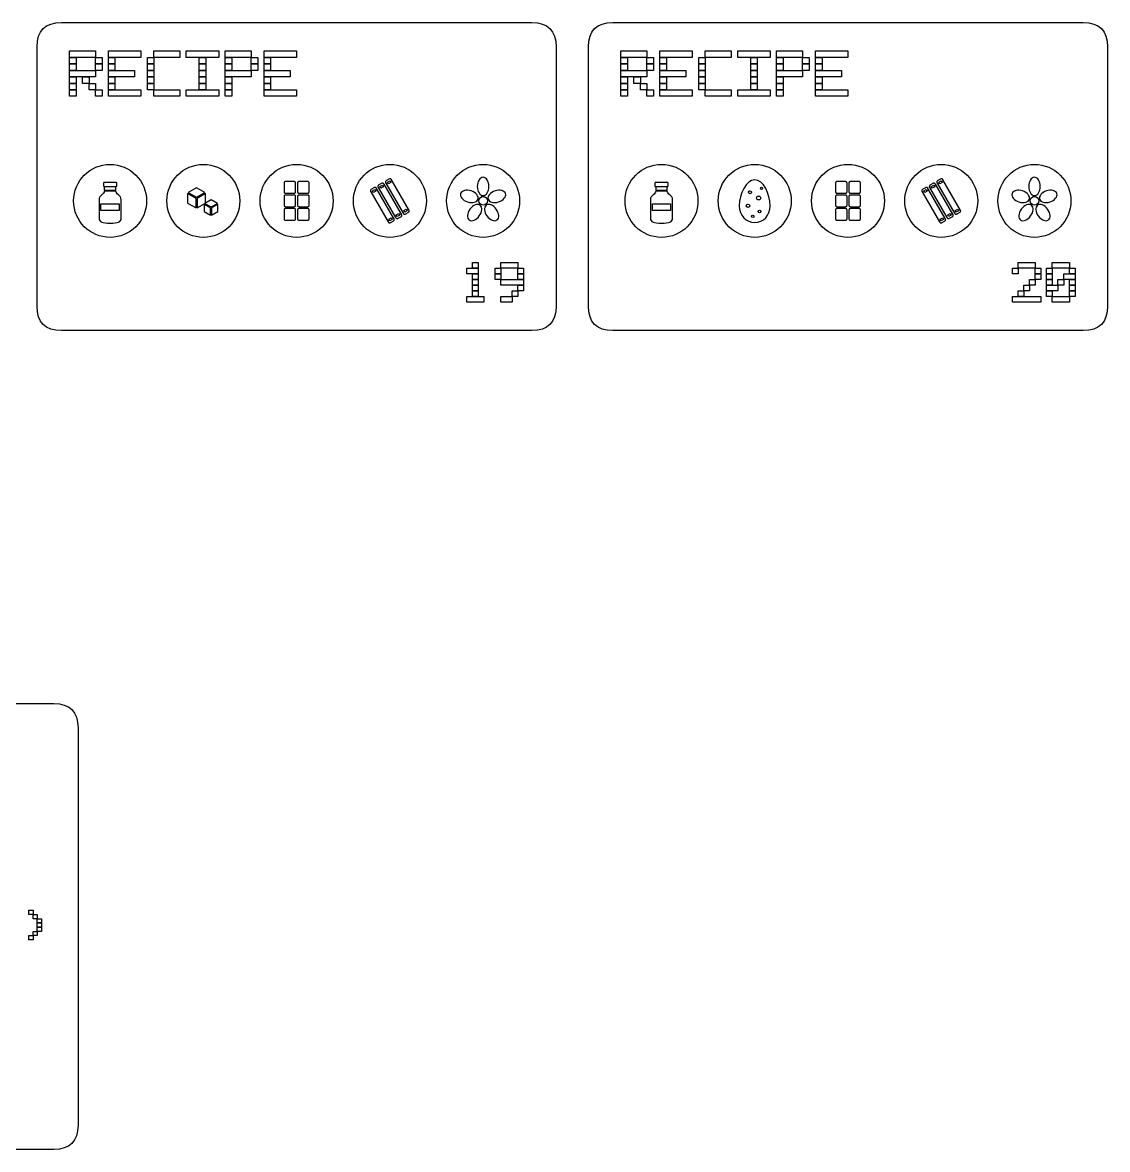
# Model space of a CAD drawing. Extents: x 4 to 296, y 4 to 585.
# Drawn here: x 138.2 to 272, y 4 to 143 of the extents above; entities that cross this region are included whole.
import ezdxf

# ---------------------------------------------------------------- set-up
doc = ezdxf.new("R2010")
doc.units = 0
doc.layers.add('CUT', color=1, linetype='CONTINUOUS')
doc.layers.add('RASTER', color=7, linetype='CONTINUOUS')

msp = doc.modelspace()

# ---------------------------------------------------------------- linework, layer by layer
at = {"layer": 'CUT'}
for points in [[(140, 140), (140.047, 140.703), (140.188, 141.313), (140.422, 141.828), (140.75, 142.25), (141.172, 142.578), (141.688, 142.813), (142.297, 142.953), (143, 143), (201, 143), (201.703, 142.953), (202.313, 142.813), (202.828, 142.578), (203.25, 142.25), (203.578, 141.828), (203.813, 141.313), (203.953, 140.703), (204, 140), (204, 108), (203.953, 107.297), (203.813, 106.688), (203.578, 106.172), (203.25, 105.75), (202.828, 105.422), (202.313, 105.188), (201.703, 105.047), (201, 105), (143, 105), (142.297, 105.047), (141.688, 105.188), (141.172, 105.422), (140.75, 105.75), (140.422, 106.172), (140.188, 106.688), (140.047, 107.297), (140, 108)], [(208, 140), (208.047, 140.703), (208.188, 141.313), (208.422, 141.828), (208.75, 142.25), (209.172, 142.578), (209.688, 142.813), (210.297, 142.953), (211, 143), (269, 143), (269.703, 142.953), (270.313, 142.813), (270.828, 142.578), (271.25, 142.25), (271.578, 141.828), (271.813, 141.313), (271.953, 140.703), (272, 140), (272, 108), (271.953, 107.297), (271.813, 106.688), (271.578, 106.172), (271.25, 105.75), (270.828, 105.422), (270.313, 105.188), (269.703, 105.047), (269, 105), (211, 105), (210.297, 105.047), (209.688, 105.188), (209.172, 105.422), (208.75, 105.75), (208.422, 106.172), (208.188, 106.688), (208.047, 107.297), (208, 108)]]:
    msp.add_lwpolyline(points, close=True, dxfattribs=at)
msp.add_lwpolyline([(68.84, 59), (142.04, 59), (142.743, 58.953), (143.353, 58.813), (143.868, 58.578), (144.29, 58.25), (144.618, 57.828), (144.853, 57.313), (144.993, 56.703), (145.04, 56), (145.04, 7), (144.993, 6.297), (144.853, 5.688), (144.618, 5.172), (144.29, 4.75), (143.868, 4.422), (143.353, 4.188), (142.743, 4.047), (142.04, 4), (68.84, 4)], dxfattribs=at)
at = {"layer": 'RASTER'}
for points in [[(144, 139.5), (147.2, 139.5), (147.2, 138.7), (144, 138.7)], [(148.8, 139.5), (152.8, 139.5), (152.8, 138.7), (148.8, 138.7)], [(154.4, 139.5), (157.6, 139.5), (157.6, 138.7), (154.4, 138.7)], [(158.4, 139.5), (162.4, 139.5), (162.4, 138.7), (158.4, 138.7)], [(163.2, 139.5), (166.4, 139.5), (166.4, 138.7), (163.2, 138.7)], [(168, 139.5), (172, 139.5), (172, 138.7), (168, 138.7)], [(212, 139.5), (215.2, 139.5), (215.2, 138.7), (212, 138.7)], [(216.8, 139.5), (220.8, 139.5), (220.8, 138.7), (216.8, 138.7)], [(222.4, 139.5), (225.6, 139.5), (225.6, 138.7), (222.4, 138.7)], [(226.4, 139.5), (230.4, 139.5), (230.4, 138.7), (226.4, 138.7)], [(231.2, 139.5), (234.4, 139.5), (234.4, 138.7), (231.2, 138.7)], [(236, 139.5), (240, 139.5), (240, 138.7), (236, 138.7)], [(144, 138.7), (144.8, 138.7), (144.8, 137.9), (144, 137.9)], [(144, 137.9), (144.8, 137.9), (144.8, 137.1), (144, 137.1)], [(147.2, 138.7), (148, 138.7), (148, 137.9), (147.2, 137.9)], [(147.2, 137.9), (148, 137.9), (148, 137.1), (147.2, 137.1)], [(148.8, 138.7), (149.6, 138.7), (149.6, 137.9), (148.8, 137.9)], [(148.8, 137.9), (149.6, 137.9), (149.6, 137.1), (148.8, 137.1)], [(153.6, 138.7), (154.4, 138.7), (154.4, 137.9), (153.6, 137.9)], [(153.6, 137.9), (154.4, 137.9), (154.4, 137.1), (153.6, 137.1)], [(160, 138.7), (160.8, 138.7), (160.8, 137.9), (160, 137.9)], [(160, 137.9), (160.8, 137.9), (160.8, 137.1), (160, 137.1)], [(163.2, 138.7), (164, 138.7), (164, 137.9), (163.2, 137.9)], [(163.2, 137.9), (164, 137.9), (164, 137.1), (163.2, 137.1)], [(166.4, 138.7), (167.2, 138.7), (167.2, 137.9), (166.4, 137.9)], [(166.4, 137.9), (167.2, 137.9), (167.2, 137.1), (166.4, 137.1)], [(168, 138.7), (168.8, 138.7), (168.8, 137.9), (168, 137.9)], [(168, 137.9), (168.8, 137.9), (168.8, 137.1), (168, 137.1)], [(212, 138.7), (212.8, 138.7), (212.8, 137.9), (212, 137.9)], [(212, 137.9), (212.8, 137.9), (212.8, 137.1), (212, 137.1)], [(215.2, 138.7), (216, 138.7), (216, 137.9), (215.2, 137.9)], [(215.2, 137.9), (216, 137.9), (216, 137.1), (215.2, 137.1)], [(216.8, 138.7), (217.6, 138.7), (217.6, 137.9), (216.8, 137.9)], [(216.8, 137.9), (217.6, 137.9), (217.6, 137.1), (216.8, 137.1)], [(221.6, 138.7), (222.4, 138.7), (222.4, 137.9), (221.6, 137.9)], [(221.6, 137.9), (222.4, 137.9), (222.4, 137.1), (221.6, 137.1)], [(228, 138.7), (228.8, 138.7), (228.8, 137.9), (228, 137.9)], [(228, 137.9), (228.8, 137.9), (228.8, 137.1), (228, 137.1)], [(231.2, 138.7), (232, 138.7), (232, 137.9), (231.2, 137.9)], [(231.2, 137.9), (232, 137.9), (232, 137.1), (231.2, 137.1)], [(234.4, 138.7), (235.2, 138.7), (235.2, 137.9), (234.4, 137.9)], [(234.4, 137.9), (235.2, 137.9), (235.2, 137.1), (234.4, 137.1)], [(236, 138.7), (236.8, 138.7), (236.8, 137.9), (236, 137.9)], [(236, 137.9), (236.8, 137.9), (236.8, 137.1), (236, 137.1)], [(144, 137.1), (147.2, 137.1), (147.2, 136.3), (144, 136.3)], [(144, 136.3), (144.8, 136.3), (144.8, 135.5), (144, 135.5)], [(145.6, 136.3), (146.4, 136.3), (146.4, 135.5), (145.6, 135.5)], [(148.8, 137.1), (152, 137.1), (152, 136.3), (148.8, 136.3)], [(148.8, 136.3), (149.6, 136.3), (149.6, 135.5), (148.8, 135.5)], [(153.6, 137.1), (154.4, 137.1), (154.4, 136.3), (153.6, 136.3)], [(153.6, 136.3), (154.4, 136.3), (154.4, 135.5), (153.6, 135.5)], [(160, 137.1), (160.8, 137.1), (160.8, 136.3), (160, 136.3)], [(160, 136.3), (160.8, 136.3), (160.8, 135.5), (160, 135.5)], [(163.2, 137.1), (166.4, 137.1), (166.4, 136.3), (163.2, 136.3)], [(163.2, 136.3), (164, 136.3), (164, 135.5), (163.2, 135.5)], [(168, 137.1), (171.2, 137.1), (171.2, 136.3), (168, 136.3)], [(168, 136.3), (168.8, 136.3), (168.8, 135.5), (168, 135.5)], [(212, 137.1), (215.2, 137.1), (215.2, 136.3), (212, 136.3)], [(212, 136.3), (212.8, 136.3), (212.8, 135.5), (212, 135.5)], [(213.6, 136.3), (214.4, 136.3), (214.4, 135.5), (213.6, 135.5)], [(216.8, 137.1), (220, 137.1), (220, 136.3), (216.8, 136.3)], [(216.8, 136.3), (217.6, 136.3), (217.6, 135.5), (216.8, 135.5)], [(221.6, 137.1), (222.4, 137.1), (222.4, 136.3), (221.6, 136.3)], [(221.6, 136.3), (222.4, 136.3), (222.4, 135.5), (221.6, 135.5)], [(228, 137.1), (228.8, 137.1), (228.8, 136.3), (228, 136.3)], [(228, 136.3), (228.8, 136.3), (228.8, 135.5), (228, 135.5)], [(231.2, 137.1), (234.4, 137.1), (234.4, 136.3), (231.2, 136.3)], [(231.2, 136.3), (232, 136.3), (232, 135.5), (231.2, 135.5)], [(236, 137.1), (239.2, 137.1), (239.2, 136.3), (236, 136.3)], [(236, 136.3), (236.8, 136.3), (236.8, 135.5), (236, 135.5)], [(144, 135.5), (144.8, 135.5), (144.8, 134.7), (144, 134.7)], [(146.4, 135.5), (147.2, 135.5), (147.2, 134.7), (146.4, 134.7)], [(148.8, 135.5), (149.6, 135.5), (149.6, 134.7), (148.8, 134.7)], [(153.6, 135.5), (154.4, 135.5), (154.4, 134.7), (153.6, 134.7)], [(160, 135.5), (160.8, 135.5), (160.8, 134.7), (160, 134.7)], [(163.2, 135.5), (164, 135.5), (164, 134.7), (163.2, 134.7)], [(168, 135.5), (168.8, 135.5), (168.8, 134.7), (168, 134.7)], [(212, 135.5), (212.8, 135.5), (212.8, 134.7), (212, 134.7)], [(214.4, 135.5), (215.2, 135.5), (215.2, 134.7), (214.4, 134.7)], [(216.8, 135.5), (217.6, 135.5), (217.6, 134.7), (216.8, 134.7)], [(221.6, 135.5), (222.4, 135.5), (222.4, 134.7), (221.6, 134.7)], [(228, 135.5), (228.8, 135.5), (228.8, 134.7), (228, 134.7)], [(231.2, 135.5), (232, 135.5), (232, 134.7), (231.2, 134.7)], [(236, 135.5), (236.8, 135.5), (236.8, 134.7), (236, 134.7)], [(144, 134.7), (144.8, 134.7), (144.8, 133.9), (144, 133.9)], [(147.2, 134.7), (148, 134.7), (148, 133.9), (147.2, 133.9)], [(148.8, 134.7), (152.8, 134.7), (152.8, 133.9), (148.8, 133.9)], [(154.4, 134.7), (157.6, 134.7), (157.6, 133.9), (154.4, 133.9)], [(158.4, 134.7), (162.4, 134.7), (162.4, 133.9), (158.4, 133.9)], [(163.2, 134.7), (164, 134.7), (164, 133.9), (163.2, 133.9)], [(168, 134.7), (172, 134.7), (172, 133.9), (168, 133.9)], [(212, 134.7), (212.8, 134.7), (212.8, 133.9), (212, 133.9)], [(215.2, 134.7), (216, 134.7), (216, 133.9), (215.2, 133.9)], [(216.8, 134.7), (220.8, 134.7), (220.8, 133.9), (216.8, 133.9)], [(222.4, 134.7), (225.6, 134.7), (225.6, 133.9), (222.4, 133.9)], [(226.4, 134.7), (230.4, 134.7), (230.4, 133.9), (226.4, 133.9)], [(231.2, 134.7), (232, 134.7), (232, 133.9), (231.2, 133.9)], [(236, 134.7), (240, 134.7), (240, 133.9), (236, 133.9)], [(182.997, 123.179), (185.135, 119.475), (185.166, 119.428), (185.2, 119.392), (185.236, 119.366), (185.276, 119.35), (185.318, 119.344), (185.362, 119.349), (185.41, 119.363), (185.46, 119.388), (185.768, 119.566), (185.815, 119.597), (185.851, 119.631), (185.877, 119.667), (185.893, 119.707), (185.899, 119.748), (185.894, 119.793), (185.88, 119.841), (185.855, 119.891), (183.717, 123.594), (183.686, 123.641), (183.652, 123.677), (183.616, 123.703), (183.576, 123.719), (183.534, 123.725), (183.49, 123.72), (183.442, 123.706), (183.392, 123.681), (183.084, 123.503), (183.037, 123.472), (183.001, 123.438), (182.975, 123.402), (182.959, 123.363), (182.953, 123.321), (182.958, 123.276), (182.972, 123.229), (182.997, 123.179)], [(195.713, 122.782), (195.698, 123.009), (195.657, 123.221), (195.591, 123.413), (195.504, 123.58), (195.399, 123.718), (195.277, 123.822), (195.144, 123.888), (195, 123.911), (194.856, 123.888), (194.723, 123.822), (194.601, 123.718), (194.496, 123.58), (194.409, 123.413), (194.343, 123.221), (194.302, 123.009), (194.287, 122.782), (194.302, 122.555), (194.343, 122.343), (194.409, 122.151), (194.496, 121.984), (194.601, 121.846), (194.723, 121.742), (194.856, 121.676), (195, 121.653), (195.144, 121.676), (195.277, 121.742), (195.399, 121.846), (195.504, 121.984), (195.591, 122.151), (195.657, 122.343), (195.698, 122.555), (195.713, 122.782)], [(250.997, 123.179), (253.135, 119.475), (253.166, 119.428), (253.2, 119.392), (253.236, 119.366), (253.276, 119.35), (253.318, 119.344), (253.362, 119.349), (253.41, 119.363), (253.46, 119.388), (253.768, 119.566), (253.815, 119.597), (253.851, 119.631), (253.877, 119.667), (253.893, 119.707), (253.899, 119.748), (253.894, 119.793), (253.88, 119.841), (253.855, 119.891), (251.717, 123.594), (251.686, 123.641), (251.652, 123.677), (251.616, 123.703), (251.576, 123.719), (251.534, 123.725), (251.49, 123.72), (251.442, 123.706), (251.392, 123.681), (251.084, 123.503), (251.037, 123.472), (251.001, 123.438), (250.975, 123.402), (250.959, 123.363), (250.953, 123.321), (250.958, 123.276), (250.972, 123.229), (250.997, 123.179)], [(263.713, 122.782), (263.698, 123.009), (263.657, 123.221), (263.591, 123.413), (263.504, 123.58), (263.399, 123.718), (263.277, 123.822), (263.144, 123.888), (263, 123.911), (262.856, 123.888), (262.723, 123.822), (262.601, 123.718), (262.496, 123.58), (262.409, 123.413), (262.343, 123.221), (262.302, 123.009), (262.287, 122.782), (262.302, 122.555), (262.343, 122.343), (262.409, 122.151), (262.496, 121.984), (262.601, 121.846), (262.723, 121.742), (262.856, 121.676), (263, 121.653), (263.144, 121.676), (263.277, 121.742), (263.399, 121.846), (263.504, 121.984), (263.591, 122.151), (263.657, 122.343), (263.698, 122.555), (263.713, 122.782)], [(148.168, 123.138), (148.168, 122.901), (148.17, 122.873), (148.176, 122.849), (148.185, 122.828), (148.198, 122.812), (148.215, 122.799), (148.235, 122.789), (148.259, 122.784), (148.287, 122.782), (149.713, 122.782), (149.741, 122.784), (149.765, 122.789), (149.785, 122.799), (149.802, 122.812), (149.815, 122.828), (149.824, 122.849), (149.83, 122.873), (149.832, 122.901), (149.832, 123.138), (149.83, 123.166), (149.824, 123.19), (149.815, 123.211), (149.802, 123.228), (149.785, 123.24), (149.765, 123.25), (149.741, 123.255), (149.713, 123.257), (148.287, 123.257), (148.259, 123.255), (148.235, 123.25), (148.215, 123.24), (148.198, 123.228), (148.185, 123.211), (148.176, 123.19), (148.17, 123.166), (148.168, 123.138)], [(148.287, 122.723), (148.287, 122.307), (149.713, 122.307), (149.713, 122.723), (148.287, 122.723)], [(159.668, 122.628), (158.635, 122.034), (159.668, 121.44), (160.702, 122.034), (159.668, 122.628)], [(170.456, 123.198), (170.456, 122.129), (170.458, 122.087), (170.467, 122.051), (170.481, 122.02), (170.5, 121.995), (170.525, 121.975), (170.556, 121.962), (170.592, 121.953), (170.634, 121.95), (171.703, 121.95), (171.745, 121.953), (171.781, 121.962), (171.812, 121.975), (171.837, 121.995), (171.856, 122.02), (171.87, 122.051), (171.878, 122.087), (171.881, 122.129), (171.881, 123.198), (171.878, 123.24), (171.87, 123.276), (171.856, 123.306), (171.837, 123.331), (171.812, 123.351), (171.781, 123.365), (171.745, 123.373), (171.703, 123.376), (170.634, 123.376), (170.592, 123.373), (170.556, 123.365), (170.525, 123.351), (170.5, 123.331), (170.481, 123.306), (170.467, 123.276), (170.458, 123.24), (170.456, 123.198)], [(172.119, 123.198), (172.119, 122.129), (172.122, 122.087), (172.13, 122.051), (172.144, 122.02), (172.163, 121.995), (172.188, 121.975), (172.219, 121.962), (172.255, 121.953), (172.297, 121.95), (173.366, 121.95), (173.408, 121.953), (173.444, 121.962), (173.475, 121.975), (173.5, 121.995), (173.519, 122.02), (173.533, 122.051), (173.542, 122.087), (173.544, 122.129), (173.544, 123.198), (173.542, 123.24), (173.533, 123.276), (173.519, 123.306), (173.5, 123.331), (173.475, 123.351), (173.444, 123.365), (173.408, 123.373), (173.366, 123.376), (172.297, 123.376), (172.255, 123.373), (172.219, 123.365), (172.188, 123.351), (172.163, 123.331), (172.144, 123.306), (172.13, 123.276), (172.122, 123.24), (172.119, 123.198)], [(181.145, 122.109), (183.283, 118.406), (183.314, 118.359), (183.348, 118.323), (183.384, 118.297), (183.424, 118.281), (183.466, 118.275), (183.51, 118.28), (183.558, 118.294), (183.608, 118.319), (183.916, 118.497), (183.963, 118.528), (183.999, 118.562), (184.025, 118.598), (184.041, 118.637), (184.047, 118.679), (184.042, 118.724), (184.028, 118.771), (184.003, 118.821), (181.865, 122.525), (181.834, 122.572), (181.8, 122.608), (181.764, 122.634), (181.724, 122.65), (181.682, 122.656), (181.638, 122.651), (181.59, 122.637), (181.54, 122.612), (181.232, 122.434), (181.185, 122.403), (181.149, 122.369), (181.123, 122.333), (181.107, 122.293), (181.101, 122.252), (181.106, 122.207), (181.12, 122.159), (181.145, 122.109)], [(181.351, 122.228), (181.659, 122.406), (181.778, 122.201), (181.469, 122.022), (181.351, 122.228)], [(182.071, 122.644), (184.209, 118.94), (184.24, 118.894), (184.274, 118.858), (184.31, 118.832), (184.35, 118.816), (184.392, 118.81), (184.436, 118.814), (184.484, 118.829), (184.534, 118.853), (184.842, 119.031), (184.889, 119.062), (184.925, 119.096), (184.951, 119.133), (184.967, 119.172), (184.973, 119.214), (184.968, 119.259), (184.954, 119.306), (184.929, 119.356), (182.791, 123.06), (182.76, 123.106), (182.726, 123.142), (182.69, 123.168), (182.65, 123.184), (182.608, 123.19), (182.564, 123.186), (182.516, 123.171), (182.466, 123.147), (182.158, 122.969), (182.111, 122.938), (182.075, 122.904), (182.049, 122.867), (182.033, 122.828), (182.027, 122.786), (182.032, 122.741), (182.046, 122.694), (182.071, 122.644)], [(182.276, 122.763), (182.585, 122.941), (182.704, 122.735), (182.395, 122.557), (182.276, 122.763)], [(183.202, 123.297), (183.511, 123.476), (183.63, 123.27), (183.321, 123.092), (183.202, 123.297)], [(216.168, 123.138), (216.168, 122.901), (216.17, 122.873), (216.176, 122.849), (216.185, 122.828), (216.198, 122.812), (216.215, 122.799), (216.235, 122.789), (216.259, 122.784), (216.287, 122.782), (217.713, 122.782), (217.741, 122.784), (217.765, 122.789), (217.785, 122.799), (217.802, 122.812), (217.815, 122.828), (217.824, 122.849), (217.83, 122.873), (217.832, 122.901), (217.832, 123.138), (217.83, 123.166), (217.824, 123.19), (217.815, 123.211), (217.802, 123.228), (217.785, 123.24), (217.765, 123.25), (217.741, 123.255), (217.713, 123.257), (216.287, 123.257), (216.259, 123.255), (216.235, 123.25), (216.215, 123.24), (216.198, 123.228), (216.185, 123.211), (216.176, 123.19), (216.17, 123.166), (216.168, 123.138)], [(216.287, 122.723), (216.287, 122.307), (217.713, 122.307), (217.713, 122.723), (216.287, 122.723)], [(228.5, 123.614), (228.111, 123.534), (227.752, 123.313), (227.429, 122.975), (227.149, 122.544), (226.919, 122.047), (226.746, 121.509), (226.637, 120.953), (226.599, 120.406), (226.637, 119.976), (226.746, 119.58), (226.919, 119.226), (227.149, 118.921), (227.429, 118.672), (227.752, 118.485), (228.111, 118.368), (228.5, 118.327), (228.889, 118.368), (229.248, 118.485), (229.571, 118.672), (229.851, 118.921), (230.081, 119.226), (230.254, 119.58), (230.363, 119.976), (230.401, 120.406), (230.363, 120.953), (230.254, 121.509), (230.081, 122.047), (229.851, 122.544), (229.571, 122.975), (229.248, 123.313), (228.889, 123.534), (228.5, 123.614)], [(238.456, 123.198), (238.456, 122.129), (238.458, 122.087), (238.467, 122.051), (238.481, 122.02), (238.5, 121.995), (238.525, 121.975), (238.556, 121.962), (238.592, 121.953), (238.634, 121.95), (239.703, 121.95), (239.745, 121.953), (239.781, 121.962), (239.812, 121.975), (239.837, 121.995), (239.856, 122.02), (239.87, 122.051), (239.878, 122.087), (239.881, 122.129), (239.881, 123.198), (239.878, 123.24), (239.87, 123.276), (239.856, 123.306), (239.837, 123.331), (239.812, 123.351), (239.781, 123.365), (239.745, 123.373), (239.703, 123.376), (238.634, 123.376), (238.592, 123.373), (238.556, 123.365), (238.525, 123.351), (238.5, 123.331), (238.481, 123.306), (238.467, 123.276), (238.458, 123.24), (238.456, 123.198)], [(240.119, 123.198), (240.119, 122.129), (240.122, 122.087), (240.13, 122.051), (240.144, 122.02), (240.163, 121.995), (240.188, 121.975), (240.219, 121.962), (240.255, 121.953), (240.297, 121.95), (241.366, 121.95), (241.408, 121.953), (241.444, 121.962), (241.475, 121.975), (241.5, 121.995), (241.519, 122.02), (241.533, 122.051), (241.542, 122.087), (241.544, 122.129), (241.544, 123.198), (241.542, 123.24), (241.533, 123.276), (241.519, 123.306), (241.5, 123.331), (241.475, 123.351), (241.444, 123.365), (241.408, 123.373), (241.366, 123.376), (240.297, 123.376), (240.255, 123.373), (240.219, 123.365), (240.188, 123.351), (240.163, 123.331), (240.144, 123.306), (240.13, 123.276), (240.122, 123.24), (240.119, 123.198)], [(249.145, 122.109), (251.283, 118.406), (251.314, 118.359), (251.348, 118.323), (251.384, 118.297), (251.424, 118.281), (251.466, 118.275), (251.51, 118.28), (251.558, 118.294), (251.608, 118.319), (251.916, 118.497), (251.963, 118.528), (251.999, 118.562), (252.025, 118.598), (252.041, 118.637), (252.047, 118.679), (252.042, 118.724), (252.028, 118.771), (252.003, 118.821), (249.865, 122.525), (249.834, 122.572), (249.8, 122.608), (249.764, 122.634), (249.724, 122.65), (249.682, 122.656), (249.638, 122.651), (249.59, 122.637), (249.54, 122.612), (249.232, 122.434), (249.185, 122.403), (249.149, 122.369), (249.123, 122.333), (249.107, 122.293), (249.101, 122.252), (249.106, 122.207), (249.12, 122.159), (249.145, 122.109)], [(249.351, 122.228), (249.659, 122.406), (249.778, 122.201), (249.469, 122.022), (249.351, 122.228)], [(250.071, 122.644), (252.209, 118.94), (252.24, 118.894), (252.274, 118.858), (252.31, 118.832), (252.35, 118.816), (252.392, 118.81), (252.436, 118.814), (252.484, 118.829), (252.534, 118.853), (252.842, 119.031), (252.889, 119.062), (252.925, 119.096), (252.951, 119.133), (252.967, 119.172), (252.973, 119.214), (252.968, 119.259), (252.954, 119.306), (252.929, 119.356), (250.791, 123.06), (250.76, 123.106), (250.726, 123.142), (250.69, 123.168), (250.65, 123.184), (250.608, 123.19), (250.564, 123.186), (250.516, 123.171), (250.466, 123.147), (250.158, 122.969), (250.111, 122.938), (250.075, 122.904), (250.049, 122.867), (250.033, 122.828), (250.027, 122.786), (250.032, 122.741), (250.046, 122.694), (250.071, 122.644)], [(250.276, 122.763), (250.585, 122.941), (250.704, 122.735), (250.395, 122.557), (250.276, 122.763)], [(251.202, 123.297), (251.511, 123.476), (251.63, 123.27), (251.321, 123.092), (251.202, 123.297)], [(148.287, 122.188), (148.259, 122.064), (148.185, 121.954), (148.08, 121.85), (147.961, 121.743), (147.841, 121.624), (147.736, 121.486), (147.662, 121.321), (147.634, 121.119), (147.634, 118.862), (147.654, 118.7), (147.714, 118.568), (147.815, 118.465), (147.961, 118.386), (148.15, 118.33), (148.386, 118.294), (148.668, 118.274), (149, 118.268), (149.332, 118.274), (149.614, 118.294), (149.85, 118.33), (150.04, 118.386), (150.185, 118.465), (150.286, 118.568), (150.346, 118.7), (150.366, 118.862), (150.366, 121.119), (150.338, 121.321), (150.264, 121.486), (150.159, 121.624), (150.04, 121.743), (149.92, 121.85), (149.815, 121.954), (149.741, 122.064), (149.713, 122.188), (148.287, 122.188)], [(158.562, 121.909), (158.562, 120.721), (159.596, 120.127), (159.596, 121.315), (158.562, 121.909)], [(159.741, 121.315), (159.741, 120.127), (160.774, 120.721), (160.774, 121.909), (159.741, 121.315)], [(161.45, 121.143), (160.675, 120.697), (161.45, 120.252), (162.226, 120.697), (161.45, 121.143)], [(170.456, 121.535), (170.456, 120.465), (170.458, 120.424), (170.467, 120.387), (170.481, 120.357), (170.5, 120.332), (170.525, 120.312), (170.556, 120.298), (170.592, 120.29), (170.634, 120.287), (171.703, 120.287), (171.745, 120.29), (171.781, 120.298), (171.812, 120.312), (171.837, 120.332), (171.856, 120.357), (171.87, 120.387), (171.878, 120.424), (171.881, 120.465), (171.881, 121.535), (171.878, 121.576), (171.87, 121.613), (171.856, 121.643), (171.837, 121.668), (171.812, 121.688), (171.781, 121.702), (171.745, 121.71), (171.703, 121.713), (170.634, 121.713), (170.592, 121.71), (170.556, 121.702), (170.525, 121.688), (170.5, 121.668), (170.481, 121.643), (170.467, 121.613), (170.458, 121.576), (170.456, 121.535)], [(172.119, 121.535), (172.119, 120.465), (172.122, 120.424), (172.13, 120.387), (172.144, 120.357), (172.163, 120.332), (172.188, 120.312), (172.219, 120.298), (172.255, 120.29), (172.297, 120.287), (173.366, 120.287), (173.408, 120.29), (173.444, 120.298), (173.475, 120.312), (173.5, 120.332), (173.519, 120.357), (173.533, 120.387), (173.542, 120.424), (173.544, 120.465), (173.544, 121.535), (173.542, 121.576), (173.533, 121.613), (173.519, 121.643), (173.5, 121.668), (173.475, 121.688), (173.444, 121.702), (173.408, 121.71), (173.366, 121.713), (172.297, 121.713), (172.255, 121.71), (172.219, 121.702), (172.188, 121.688), (172.163, 121.668), (172.144, 121.643), (172.13, 121.613), (172.122, 121.576), (172.119, 121.535)], [(193.525, 122.229), (193.305, 122.285), (193.09, 122.311), (192.888, 122.308), (192.702, 122.277), (192.538, 122.219), (192.402, 122.136), (192.298, 122.029), (192.232, 121.899), (192.209, 121.756), (192.23, 121.608), (192.292, 121.461), (192.39, 121.318), (192.522, 121.184), (192.684, 121.062), (192.873, 120.957), (193.085, 120.873), (193.306, 120.816), (193.52, 120.79), (193.723, 120.794), (193.908, 120.825), (194.072, 120.882), (194.208, 120.965), (194.312, 121.072), (194.379, 121.202), (194.401, 121.346), (194.38, 121.493), (194.318, 121.641), (194.22, 121.783), (194.088, 121.918), (193.926, 122.04), (193.737, 122.145), (193.525, 122.229)], [(196.915, 120.873), (197.127, 120.957), (197.316, 121.062), (197.478, 121.184), (197.61, 121.318), (197.708, 121.461), (197.77, 121.608), (197.791, 121.756), (197.768, 121.899), (197.702, 122.029), (197.598, 122.136), (197.462, 122.219), (197.298, 122.277), (197.112, 122.308), (196.91, 122.311), (196.695, 122.285), (196.475, 122.229), (196.263, 122.145), (196.074, 122.04), (195.912, 121.918), (195.78, 121.783), (195.682, 121.641), (195.62, 121.493), (195.599, 121.346), (195.621, 121.202), (195.688, 121.072), (195.792, 120.965), (195.928, 120.882), (196.092, 120.825), (196.277, 120.794), (196.48, 120.79), (196.694, 120.816), (196.915, 120.873)], [(216.287, 122.188), (216.259, 122.064), (216.185, 121.954), (216.08, 121.85), (215.961, 121.743), (215.841, 121.624), (215.736, 121.486), (215.662, 121.321), (215.634, 121.119), (215.634, 118.862), (215.654, 118.7), (215.714, 118.568), (215.815, 118.465), (215.961, 118.386), (216.15, 118.33), (216.386, 118.294), (216.668, 118.274), (217, 118.268), (217.332, 118.274), (217.614, 118.294), (217.85, 118.33), (218.04, 118.386), (218.185, 118.465), (218.286, 118.568), (218.346, 118.7), (218.366, 118.862), (218.366, 121.119), (218.338, 121.321), (218.264, 121.486), (218.159, 121.624), (218.04, 121.743), (217.92, 121.85), (217.815, 121.954), (217.741, 122.064), (217.713, 122.188), (216.287, 122.188)], [(238.456, 121.535), (238.456, 120.465), (238.458, 120.424), (238.467, 120.387), (238.481, 120.357), (238.5, 120.332), (238.525, 120.312), (238.556, 120.298), (238.592, 120.29), (238.634, 120.287), (239.703, 120.287), (239.745, 120.29), (239.781, 120.298), (239.812, 120.312), (239.837, 120.332), (239.856, 120.357), (239.87, 120.387), (239.878, 120.424), (239.881, 120.465), (239.881, 121.535), (239.878, 121.576), (239.87, 121.613), (239.856, 121.643), (239.837, 121.668), (239.812, 121.688), (239.781, 121.702), (239.745, 121.71), (239.703, 121.713), (238.634, 121.713), (238.592, 121.71), (238.556, 121.702), (238.525, 121.688), (238.5, 121.668), (238.481, 121.643), (238.467, 121.613), (238.458, 121.576), (238.456, 121.535)], [(240.119, 121.535), (240.119, 120.465), (240.122, 120.424), (240.13, 120.387), (240.144, 120.357), (240.163, 120.332), (240.188, 120.312), (240.219, 120.298), (240.255, 120.29), (240.297, 120.287), (241.366, 120.287), (241.408, 120.29), (241.444, 120.298), (241.475, 120.312), (241.5, 120.332), (241.519, 120.357), (241.533, 120.387), (241.542, 120.424), (241.544, 120.465), (241.544, 121.535), (241.542, 121.576), (241.533, 121.613), (241.519, 121.643), (241.5, 121.668), (241.475, 121.688), (241.444, 121.702), (241.408, 121.71), (241.366, 121.713), (240.297, 121.713), (240.255, 121.71), (240.219, 121.702), (240.188, 121.688), (240.163, 121.668), (240.144, 121.643), (240.13, 121.613), (240.122, 121.576), (240.119, 121.535)], [(261.525, 122.229), (261.305, 122.285), (261.09, 122.311), (260.888, 122.308), (260.702, 122.277), (260.538, 122.219), (260.402, 122.136), (260.298, 122.029), (260.232, 121.899), (260.209, 121.756), (260.23, 121.608), (260.292, 121.461), (260.39, 121.318), (260.522, 121.184), (260.684, 121.062), (260.873, 120.957), (261.085, 120.873), (261.306, 120.816), (261.52, 120.79), (261.723, 120.794), (261.908, 120.825), (262.072, 120.882), (262.208, 120.965), (262.312, 121.072), (262.379, 121.202), (262.401, 121.346), (262.38, 121.493), (262.318, 121.641), (262.22, 121.783), (262.088, 121.918), (261.926, 122.04), (261.737, 122.145), (261.525, 122.229)], [(264.915, 120.873), (265.127, 120.957), (265.316, 121.062), (265.478, 121.184), (265.61, 121.318), (265.708, 121.461), (265.77, 121.608), (265.791, 121.756), (265.768, 121.899), (265.702, 122.029), (265.598, 122.136), (265.462, 122.219), (265.298, 122.277), (265.112, 122.308), (264.91, 122.311), (264.695, 122.285), (264.475, 122.229), (264.263, 122.145), (264.074, 122.04), (263.912, 121.918), (263.78, 121.783), (263.682, 121.641), (263.62, 121.493), (263.599, 121.346), (263.621, 121.202), (263.688, 121.072), (263.792, 120.965), (263.928, 120.882), (264.092, 120.825), (264.277, 120.794), (264.48, 120.79), (264.694, 120.816), (264.915, 120.873)], [(147.871, 120.644), (150.129, 120.644), (150.129, 119.812), (147.871, 119.812), (147.871, 120.644)], [(160.603, 120.572), (160.603, 119.681), (161.378, 119.236), (161.378, 120.127), (160.603, 120.572)], [(161.523, 120.127), (161.523, 119.236), (162.298, 119.681), (162.298, 120.572), (161.523, 120.127)], [(170.456, 119.871), (170.456, 118.802), (170.458, 118.76), (170.467, 118.724), (170.481, 118.694), (170.5, 118.669), (170.525, 118.649), (170.556, 118.635), (170.592, 118.627), (170.634, 118.624), (171.703, 118.624), (171.745, 118.627), (171.781, 118.635), (171.812, 118.649), (171.837, 118.669), (171.856, 118.694), (171.87, 118.724), (171.878, 118.76), (171.881, 118.802), (171.881, 119.871), (171.878, 119.913), (171.87, 119.949), (171.856, 119.98), (171.837, 120.005), (171.812, 120.025), (171.781, 120.038), (171.745, 120.047), (171.703, 120.05), (170.634, 120.05), (170.592, 120.047), (170.556, 120.038), (170.525, 120.025), (170.5, 120.005), (170.481, 119.98), (170.467, 119.949), (170.458, 119.913), (170.456, 119.871)], [(172.119, 119.871), (172.119, 118.802), (172.122, 118.76), (172.13, 118.724), (172.144, 118.694), (172.163, 118.669), (172.188, 118.649), (172.219, 118.635), (172.255, 118.627), (172.297, 118.624), (173.366, 118.624), (173.408, 118.627), (173.444, 118.635), (173.475, 118.649), (173.5, 118.669), (173.519, 118.694), (173.533, 118.724), (173.542, 118.76), (173.544, 118.802), (173.544, 119.871), (173.542, 119.913), (173.533, 119.949), (173.519, 119.98), (173.5, 120.005), (173.475, 120.025), (173.444, 120.038), (173.408, 120.047), (173.366, 120.05), (172.297, 120.05), (172.255, 120.047), (172.219, 120.038), (172.188, 120.025), (172.163, 120.005), (172.144, 119.98), (172.13, 119.949), (172.122, 119.913), (172.119, 119.871)], [(185.222, 119.799), (185.531, 119.978), (185.649, 119.772), (185.341, 119.594), (185.222, 119.799)], [(193.376, 119.977), (193.254, 119.785), (193.163, 119.589), (193.103, 119.395), (193.076, 119.209), (193.08, 119.035), (193.117, 118.88), (193.186, 118.748), (193.289, 118.645), (193.419, 118.579), (193.566, 118.554), (193.725, 118.567), (193.891, 118.616), (194.06, 118.7), (194.226, 118.817), (194.384, 118.964), (194.529, 119.139), (194.651, 119.332), (194.742, 119.528), (194.802, 119.721), (194.829, 119.908), (194.825, 120.081), (194.788, 120.237), (194.719, 120.368), (194.616, 120.471), (194.486, 120.537), (194.339, 120.563), (194.18, 120.55), (194.014, 120.5), (193.845, 120.416), (193.679, 120.3), (193.521, 120.153), (193.376, 119.977)], [(195.471, 119.139), (195.616, 118.964), (195.774, 118.817), (195.94, 118.7), (196.109, 118.616), (196.275, 118.567), (196.434, 118.554), (196.581, 118.579), (196.711, 118.645), (196.814, 118.748), (196.883, 118.88), (196.92, 119.035), (196.924, 119.209), (196.897, 119.395), (196.837, 119.589), (196.746, 119.785), (196.624, 119.977), (196.479, 120.153), (196.321, 120.3), (196.155, 120.416), (195.986, 120.5), (195.82, 120.55), (195.661, 120.563), (195.514, 120.537), (195.384, 120.471), (195.281, 120.368), (195.212, 120.237), (195.175, 120.081), (195.171, 119.908), (195.198, 119.721), (195.258, 119.528), (195.349, 119.332), (195.471, 119.139)], [(215.871, 120.644), (218.129, 120.644), (218.129, 119.812), (215.871, 119.812), (215.871, 120.644)], [(238.456, 119.871), (238.456, 118.802), (238.458, 118.76), (238.467, 118.724), (238.481, 118.694), (238.5, 118.669), (238.525, 118.649), (238.556, 118.635), (238.592, 118.627), (238.634, 118.624), (239.703, 118.624), (239.745, 118.627), (239.781, 118.635), (239.812, 118.649), (239.837, 118.669), (239.856, 118.694), (239.87, 118.724), (239.878, 118.76), (239.881, 118.802), (239.881, 119.871), (239.878, 119.913), (239.87, 119.949), (239.856, 119.98), (239.837, 120.005), (239.812, 120.025), (239.781, 120.038), (239.745, 120.047), (239.703, 120.05), (238.634, 120.05), (238.592, 120.047), (238.556, 120.038), (238.525, 120.025), (238.5, 120.005), (238.481, 119.98), (238.467, 119.949), (238.458, 119.913), (238.456, 119.871)], [(240.119, 119.871), (240.119, 118.802), (240.122, 118.76), (240.13, 118.724), (240.144, 118.694), (240.163, 118.669), (240.188, 118.649), (240.219, 118.635), (240.255, 118.627), (240.297, 118.624), (241.366, 118.624), (241.408, 118.627), (241.444, 118.635), (241.475, 118.649), (241.5, 118.669), (241.519, 118.694), (241.533, 118.724), (241.542, 118.76), (241.544, 118.802), (241.544, 119.871), (241.542, 119.913), (241.533, 119.949), (241.519, 119.98), (241.5, 120.005), (241.475, 120.025), (241.444, 120.038), (241.408, 120.047), (241.366, 120.05), (240.297, 120.05), (240.255, 120.047), (240.219, 120.038), (240.188, 120.025), (240.163, 120.005), (240.144, 119.98), (240.13, 119.949), (240.122, 119.913), (240.119, 119.871)], [(253.222, 119.799), (253.531, 119.978), (253.649, 119.772), (253.341, 119.594), (253.222, 119.799)], [(261.376, 119.977), (261.254, 119.785), (261.163, 119.589), (261.103, 119.395), (261.076, 119.209), (261.08, 119.035), (261.117, 118.88), (261.186, 118.748), (261.289, 118.645), (261.419, 118.579), (261.566, 118.554), (261.725, 118.567), (261.891, 118.616), (262.06, 118.7), (262.226, 118.817), (262.384, 118.964), (262.529, 119.139), (262.651, 119.332), (262.742, 119.528), (262.802, 119.721), (262.829, 119.908), (262.825, 120.081), (262.788, 120.237), (262.719, 120.368), (262.616, 120.471), (262.486, 120.537), (262.339, 120.563), (262.18, 120.55), (262.014, 120.5), (261.845, 120.416), (261.679, 120.3), (261.521, 120.153), (261.376, 119.977)], [(263.471, 119.139), (263.616, 118.964), (263.774, 118.817), (263.94, 118.7), (264.109, 118.616), (264.275, 118.567), (264.434, 118.554), (264.581, 118.579), (264.711, 118.645), (264.814, 118.748), (264.883, 118.88), (264.92, 119.035), (264.924, 119.209), (264.897, 119.395), (264.837, 119.589), (264.746, 119.785), (264.624, 119.977), (264.479, 120.153), (264.321, 120.3), (264.155, 120.416), (263.986, 120.5), (263.82, 120.55), (263.661, 120.563), (263.514, 120.537), (263.384, 120.471), (263.281, 120.368), (263.212, 120.237), (263.175, 120.081), (263.171, 119.908), (263.198, 119.721), (263.258, 119.528), (263.349, 119.332), (263.471, 119.139)], [(183.37, 118.73), (183.679, 118.908), (183.798, 118.703), (183.489, 118.524), (183.37, 118.73)], [(184.296, 119.265), (184.605, 119.443), (184.724, 119.237), (184.415, 119.059), (184.296, 119.265)], [(251.37, 118.73), (251.679, 118.908), (251.798, 118.703), (251.489, 118.524), (251.37, 118.73)], [(252.296, 119.265), (252.605, 119.443), (252.724, 119.237), (252.415, 119.059), (252.296, 119.265)], [(193, 112.7), (194.4, 112.7), (194.4, 112), (193, 112)], [(193.7, 113.4), (194.4, 113.4), (194.4, 112.7), (193.7, 112.7)], [(196.5, 112.7), (197.2, 112.7), (197.2, 112), (196.5, 112)], [(197.2, 113.4), (199.3, 113.4), (199.3, 112.7), (197.2, 112.7)], [(199.3, 112.7), (200, 112.7), (200, 112), (199.3, 112)], [(260.3, 112.7), (261, 112.7), (261, 112), (260.3, 112)], [(261, 113.4), (263.1, 113.4), (263.1, 112.7), (261, 112.7)], [(263.1, 112.7), (263.8, 112.7), (263.8, 112), (263.1, 112)], [(264.5, 112.7), (265.2, 112.7), (265.2, 112), (264.5, 112)], [(265.2, 113.4), (267.3, 113.4), (267.3, 112.7), (265.2, 112.7)], [(267.3, 112.7), (268, 112.7), (268, 112), (267.3, 112)], [(193.7, 112), (194.4, 112), (194.4, 111.3), (193.7, 111.3)], [(193.7, 111.3), (194.4, 111.3), (194.4, 110.6), (193.7, 110.6)], [(196.5, 112), (197.2, 112), (197.2, 111.3), (196.5, 111.3)], [(197.2, 111.3), (200, 111.3), (200, 110.6), (197.2, 110.6)], [(199.3, 112), (200, 112), (200, 111.3), (199.3, 111.3)], [(262.4, 111.3), (263.1, 111.3), (263.1, 110.6), (262.4, 110.6)], [(263.1, 112), (263.8, 112), (263.8, 111.3), (263.1, 111.3)], [(264.5, 112), (265.2, 112), (265.2, 111.3), (264.5, 111.3)], [(264.5, 111.3), (265.2, 111.3), (265.2, 110.6), (264.5, 110.6)], [(265.9, 111.3), (266.6, 111.3), (266.6, 110.6), (265.9, 110.6)], [(266.6, 112), (268, 112), (268, 111.3), (266.6, 111.3)], [(267.3, 111.3), (268, 111.3), (268, 110.6), (267.3, 110.6)], [(193.7, 110.6), (194.4, 110.6), (194.4, 109.9), (193.7, 109.9)], [(193.7, 109.9), (194.4, 109.9), (194.4, 109.2), (193.7, 109.2)], [(198.6, 109.9), (199.3, 109.9), (199.3, 109.2), (198.6, 109.2)], [(199.3, 110.6), (200, 110.6), (200, 109.9), (199.3, 109.9)], [(261, 109.9), (261.7, 109.9), (261.7, 109.2), (261, 109.2)], [(261.7, 110.6), (262.4, 110.6), (262.4, 109.9), (261.7, 109.9)], [(264.5, 110.6), (265.9, 110.6), (265.9, 109.9), (264.5, 109.9)], [(264.5, 109.9), (265.2, 109.9), (265.2, 109.2), (264.5, 109.2)], [(267.3, 110.6), (268, 110.6), (268, 109.9), (267.3, 109.9)], [(267.3, 109.9), (268, 109.9), (268, 109.2), (267.3, 109.2)], [(193, 109.2), (195.1, 109.2), (195.1, 108.5), (193, 108.5)], [(197.2, 109.2), (198.6, 109.2), (198.6, 108.5), (197.2, 108.5)], [(260.3, 109.2), (263.8, 109.2), (263.8, 108.5), (260.3, 108.5)], [(265.2, 109.2), (267.3, 109.2), (267.3, 108.5), (265.2, 108.5)], [(138.98, 33.5), (139.5, 33.5), (139.5, 32.98), (138.98, 32.98)], [(139.5, 32.98), (140.02, 32.98), (140.02, 32.46), (139.5, 32.46)], [(140.02, 32.46), (140.54, 32.46), (140.54, 31.94), (140.02, 31.94)], [(139.5, 30.9), (140.02, 30.9), (140.02, 30.38), (139.5, 30.38)], [(140.02, 31.94), (140.54, 31.94), (140.54, 31.42), (140.02, 31.42)], [(140.02, 31.42), (140.54, 31.42), (140.54, 30.9), (140.02, 30.9)], [(138.98, 30.38), (139.5, 30.38), (139.5, 29.86), (138.98, 29.86)]]:
    msp.add_lwpolyline(points, close=True, dxfattribs=at)
for centre, radius in [((149, 121), 4.5), ((160.5, 121), 4.5), ((172, 121), 4.5), ((183.5, 121), 4.5), ((195, 121), 4.5), ((217, 121), 4.5), ((228.5, 121), 4.5), ((240, 121), 4.5), ((251.5, 121), 4.5), ((263, 121), 4.5), ((229.332, 122.544), 0.131), ((195, 121), 0.535), ((227.906, 122.069), 0.19), ((228.975, 121.356), 0.238), ((263, 121), 0.535), ((227.668, 120.406), 0.208), ((229.094, 119.693), 0.178), ((228.262, 119.099), 0.149)]:
    msp.add_circle(centre, radius, dxfattribs=at)

doc.saveas('drawing.dxf')
